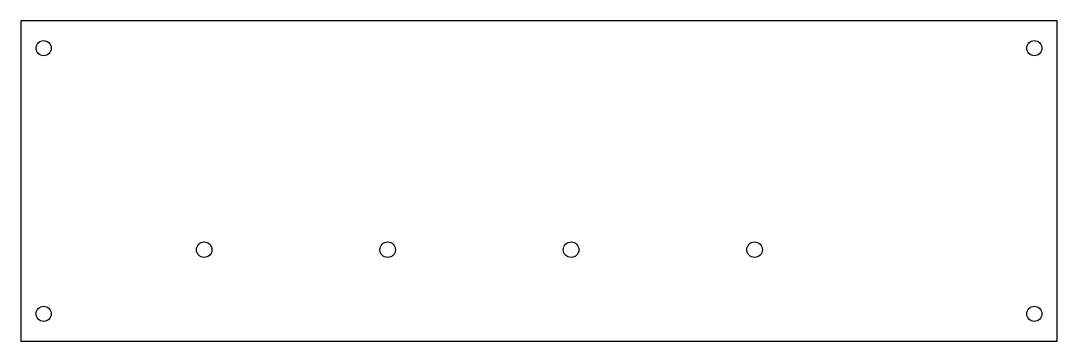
# Model space of a CAD drawing. Header units: inches. Extents: x -4.45 to 4.45, y -1.38 to 1.38.
import ezdxf

# ---------------------------------------------------------------- set-up
doc = ezdxf.new("R2010")
doc.units = ezdxf.units.IN
doc.layers.add('CUTOUTS', color=1, linetype='CONTINUOUS')
doc.layers.add('PERIMETER', color=5, linetype='CONTINUOUS')

msp = doc.modelspace()

# ---------------------------------------------------------------- linework, layer by layer
at = {"layer": 'CUTOUTS'}
for centre, radius in [((-4.252, 1.1417), 0.065), ((4.252, 1.1417), 0.065), ((-2.874, -0.5906), 0.0669), ((-1.2992, -0.5906), 0.0669), ((0.2756, -0.5906), 0.0669), ((1.8504, -0.5906), 0.0669), ((-4.252, -1.1417), 0.065), ((4.252, -1.1417), 0.065)]:
    msp.add_circle(centre, radius, dxfattribs=at)
at = {"layer": 'PERIMETER'}
for p, q in [((-4.4488, 1.378), (-4.4488, -1.378)), ((4.4488, 1.378), (-4.4488, 1.378)), ((4.4488, -1.378), (4.4488, 1.378)), ((-4.4488, -1.378), (4.4488, -1.378))]:
    msp.add_line(p, q, dxfattribs=at)

doc.saveas('drawing.dxf')
